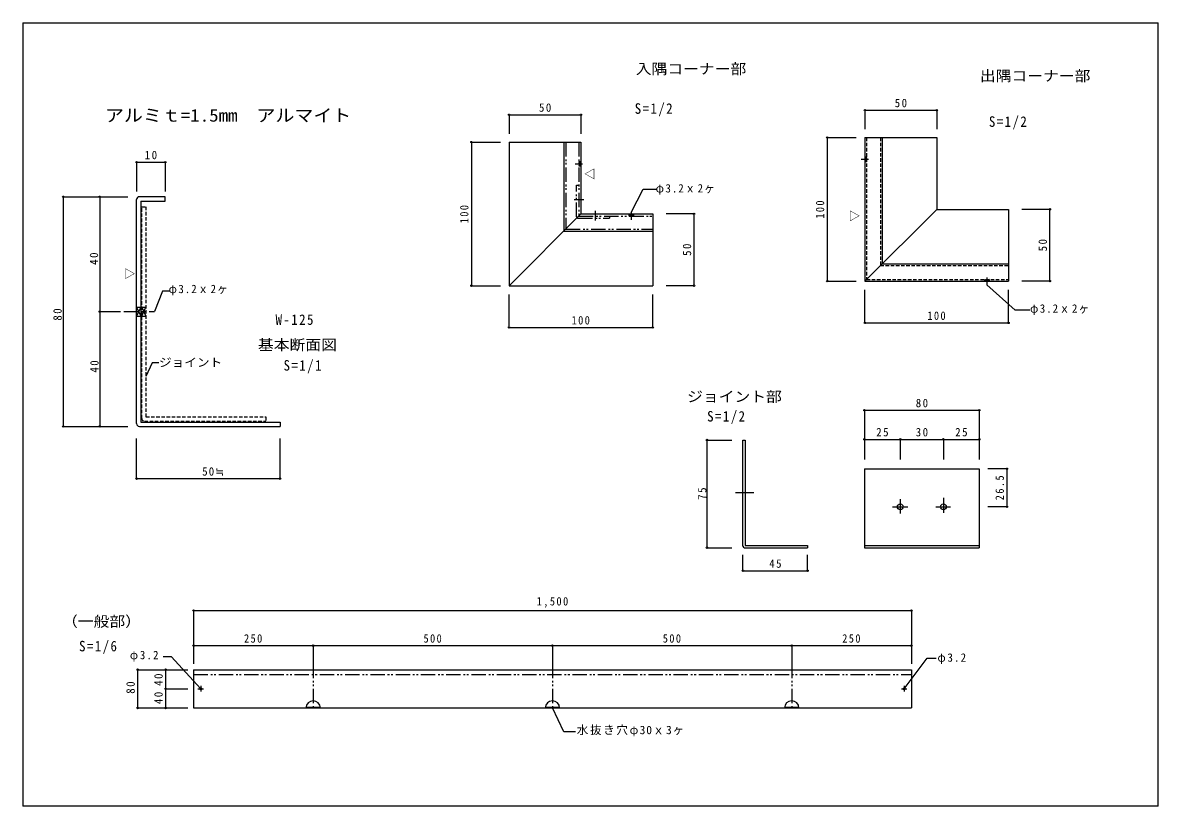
# Model space of a CAD drawing. Units: millimetres on the paper, with parts at other scales. Extents: x -197 to 198, y -139 to 134.
import ezdxf
from ezdxf.enums import TextEntityAlignment as Align

# ---------------------------------------------------------------- set-up
doc = ezdxf.new("R2010")
doc.units = ezdxf.units.MM
doc.header["$PDMODE"] = 32
doc.header["$PDSIZE"] = 0.5
doc.linetypes.add('DASHED1', pattern=[1.8, 1.2, -0.6])
doc.linetypes.add('DOUBLE_CHAIN1', pattern=[8.8, 5, -1, 0.6, -0.6, 0.6, -1])
doc.layers.add('0-0', color=7, linetype='Continuous')
doc.styles.add('ＭＳ 明朝', font='')
doc.styles.get('ＭＳ 明朝').set_extended_font_data('MS Mincho')

msp = doc.modelspace()

# ---------------------------------------------------------------- linework, layer by layer
at = {"layer": '0-0', "color": 6}
for p, q in [((-197.072, 133.95), (198.408, 133.95)), ((-197.072, 133.95), (-197.072, -138.963)), ((198.408, -138.963), (198.408, 133.95)), ((198.408, -138.963), (-197.072, -138.963))]:
    msp.add_line(p, q, dxfattribs=at)
at = {"layer": '0-0', "color": 4}
for p, q in [((96.241, 103.477), (121.241, 103.477)), ((96.241, 103.477), (96.241, 96.838)), ((121.241, 103.477), (121.241, 96.838)), ((-27.664, 101.888), (-2.664, 101.888)), ((-27.664, 101.888), (-27.664, 95.249)), ((-2.664, 101.888), (-2.664, 95.249)), ((-40.803, 92.348), (-40.803, 42.348)), ((-40.803, 92.348), (-30.669, 92.348)), ((83.103, 93.937), (83.103, 43.937)), ((83.103, 93.937), (93.236, 93.937)), ((-157.44, 85.367), (-147.44, 85.367)), ((-157.44, 85.367), (-157.44, 75.215)), ((-147.44, 85.367), (-147.44, 75.215)), ((-182.929, 73.328), (-170.224, 73.328)), ((-182.929, 73.328), (-182.929, -6.672)), ((-170.224, 73.328), (-160.484, 73.328)), ((-170.224, 73.328), (-170.224, 33.328)), ((36.768, 67.348), (26.984, 67.348)), ((36.768, 42.348), (36.768, 67.348)), ((160.673, 68.937), (150.89, 68.937)), ((160.673, 43.937), (160.673, 68.937)), ((83.103, 43.937), (93.236, 43.937)), ((160.673, 43.937), (150.89, 43.937)), ((-40.803, 42.348), (-30.669, 42.348)), ((36.768, 42.348), (26.984, 42.348)), ((96.241, 29.4), (96.241, 40.931)), ((146.241, 29.4), (146.241, 40.931)), ((-27.664, 27.811), (-27.664, 39.342)), ((22.336, 27.811), (22.336, 39.342)), ((-170.224, 33.328), (-163.025, 33.328)), ((-170.224, 33.328), (-170.224, -6.672)), ((-27.664, 27.811), (22.336, 27.811)), ((96.241, 29.4), (146.241, 29.4)), ((96.058, -1.023), (136.058, -1.023)), ((96.058, -1.023), (96.058, -11.157)), ((136.058, -1.023), (136.058, -11.157)), ((-182.929, -6.672), (-170.224, -6.672)), ((-170.224, -6.672), (-160.484, -6.672)), ((-157.44, -24.842), (-157.44, -10.865)), ((-107.44, -24.842), (-107.44, -10.865)), ((41.199, -11.394), (49.934, -11.394)), ((41.199, -11.394), (41.199, -48.894)), ((96.058, -11.157), (108.558, -11.157)), ((96.058, -11.157), (96.058, -18.145)), ((108.558, -11.157), (108.558, -18.145)), ((108.558, -11.157), (123.558, -11.157)), ((123.558, -11.157), (123.558, -18.145)), ((123.558, -11.157), (136.058, -11.157)), ((136.058, -11.157), (136.058, -18.145)), ((145.675, -21.394), (139.036, -21.394)), ((145.675, -21.394), (145.675, -34.644)), ((-157.44, -24.842), (-107.44, -24.842)), ((145.675, -34.644), (139.036, -34.644)), ((41.199, -48.894), (49.934, -48.894)), ((53.778, -56.93), (53.778, -51.34)), ((76.278, -56.93), (76.278, -51.34)), ((53.778, -56.93), (76.278, -56.93)), ((-137.581, -70.776), (112.419, -70.776)), ((-137.581, -70.776), (-137.581, -83.005)), ((112.419, -70.776), (112.419, -83.005)), ((-137.581, -83.005), (-95.915, -83.005)), ((-137.581, -83.005), (-137.581, -89.295)), ((-95.915, -83.005), (-95.915, -89.295)), ((-95.915, -83.005), (-12.581, -83.005)), ((-12.581, -83.005), (-12.581, -89.295)), ((-12.581, -83.005), (70.752, -83.005)), ((70.752, -83.005), (70.752, -89.295)), ((70.752, -83.005), (112.419, -83.005)), ((112.419, -83.005), (112.419, -89.295)), ((-157.089, -91.391), (-147.299, -91.391)), ((-157.089, -91.391), (-157.089, -104.725)), ((-147.299, -91.391), (-139.612, -91.391)), ((-147.299, -91.391), (-147.299, -98.058)), ((-147.299, -98.058), (-139.612, -98.058)), ((-147.299, -98.058), (-147.299, -104.725)), ((-157.089, -104.725), (-147.299, -104.725)), ((-147.299, -104.725), (-139.612, -104.725))]:
    msp.add_line(p, q, dxfattribs=at)
at = {"layer": '0-0', "linetype": 'DOUBLE_CHAIN1'}
for p, q in [((96.241, 87.237), (96.841, 87.237)), ((96.241, 87.237), (96.841, 85.637)), ((96.841, 87.237), (96.241, 85.637)), ((-4.7, 84.848), (-2.128, 84.848)), ((-3.414, 85.648), (-2.814, 85.648)), ((-3.414, 85.648), (-2.814, 84.048)), ((-2.814, 85.648), (-3.414, 84.048)), ((-3.414, 84.048), (-2.814, 84.048)), ((94.956, 86.437), (97.527, 86.437)), ((96.241, 85.637), (96.841, 85.637)), ((-4.164, 77.348), (-3.414, 77.348)), ((-4.164, 66.348), (-4.164, 77.348)), ((-4.977, 72.348), (-1.698, 72.348)), ((2.336, 68.454), (2.336, 65.035)), ((14.836, 67.883), (14.836, 65.312)), ((-3.664, 65.848), (7.336, 65.848)), ((7.336, 66.598), (7.336, 65.848)), ((14.036, 67.198), (14.036, 66.598)), ((14.036, 67.198), (15.636, 66.598)), ((15.636, 67.198), (14.036, 66.598)), ((15.636, 67.198), (15.636, 66.598)), ((137.941, 44.537), (137.941, 43.937)), ((137.941, 44.537), (139.541, 43.937)), ((139.541, 44.537), (137.941, 43.937)), ((138.741, 45.222), (138.741, 42.651)), ((139.541, 44.537), (139.541, 43.937)), ((-161.87, 33.328), (-151.21, 33.328)), ((-157.44, 34.928), (-155.94, 34.928)), ((-157.44, 34.928), (-155.94, 31.728)), ((-155.64, 31.728), (-154.14, 34.928)), ((-155.64, 34.928), (-154.14, 31.728)), ((-155.64, 34.928), (-154.14, 34.928)), ((-155.64, 31.728), (-154.14, 31.728)), ((-95.915, -89.295), (-95.915, -104.725)), ((-12.581, -89.295), (-12.581, -104.725)), ((70.752, -89.295), (70.752, -104.725)), ((-137.581, -93.058), (112.419, -93.058))]:
    msp.add_line(p, q, dxfattribs=at)
at = {"layer": '0-0', "color": 3}
for p, q in [((-157.44, -5.672), (-157.44, 72.328)), ((-147.44, 73.328), (-156.44, 73.328)), ((-155.94, 71.828), (-155.94, -5.172)), ((-27.664, 42.348), (-2.664, 67.348)), ((96.241, 43.937), (121.241, 68.937)), ((-156.44, -6.672), (-107.44, -6.672)), ((53.778, -48.394), (53.778, -11.394)), ((53.778, -11.394), (54.528, -11.394)), ((54.528, -11.394), (54.528, -48.144)), ((96.058, -21.394), (96.058, -48.894)), ((57.597, -29.769), (51.158, -29.769)), ((123.558, -31.522), (123.558, -36.743)), ((105.874, -34.644), (111.168, -34.644)), ((108.558, -31.957), (108.558, -36.961)), ((120.959, -34.644), (126.035, -34.644)), ((54.278, -48.894), (76.278, -48.894)), ((96.058, -48.144), (136.058, -48.144)), ((96.058, -48.894), (136.058, -48.894))]:
    msp.add_line(p, q, dxfattribs=at)
at = {"layer": '0-0', "linetype": 'DASHED1'}
for p, q in [((-155.64, 69.828), (-154.14, 69.828)), ((-155.64, -3.872), (-155.64, 69.828)), ((-154.14, 69.828), (-154.14, -3.372)), ((-154.14, -3.372), (-112.44, -3.372)), ((-112.44, -3.372), (-112.44, -4.872)), ((-154.64, -4.872), (-112.44, -4.872))]:
    msp.add_line(p, q, dxfattribs=at)
at = {"layer": '0-0'}
for p, q in [((109.919, -98.058), (117.9, -87.383)), ((117.9, -87.383), (121.071, -87.383)), ((-137.581, -91.391), (112.419, -91.391)), ((-137.581, -91.391), (-137.581, -104.725)), ((112.419, -91.391), (112.419, -104.725)), ((-136.037, -98.058), (-134.14, -98.058)), ((-135.081, -97.035), (-135.081, -98.932)), ((108.963, -98.058), (110.86, -98.058)), ((109.919, -97.035), (109.919, -98.932)), ((-137.581, -104.725), (112.419, -104.725)), ((-98.402, -104.475), (-93.427, -104.475)), ((-15.069, -104.475), (-10.094, -104.475)), ((-8.601, -113.074), (-12.581, -104.725)), ((68.264, -104.475), (73.239, -104.475)), ((-4.549, -113.074), (-8.601, -113.074))]:
    msp.add_line(p, q, dxfattribs=at)
at = {"layer": '0-0', "color": 3}
for points in [[(-27.664, 92.348), (-27.664, 42.348), (22.336, 42.348)], [(-27.664, 92.348), (-2.664, 92.348), (-2.664, 67.348), (22.336, 67.348), (22.336, 42.348)], [(-8.664, 92.348), (-8.664, 61.348), (22.336, 61.348)], [(96.241, 93.937), (96.241, 43.937), (146.241, 43.937)], [(96.241, 93.937), (121.241, 93.937), (121.241, 68.937), (146.241, 68.937), (146.241, 43.937)], [(102.241, 93.937), (102.241, 49.937), (146.241, 49.937)], [(-155.94, 71.828), (-147.44, 71.828), (-147.44, 73.328)], [(-155.94, -5.172), (-107.44, -5.172), (-107.44, -6.672)], [(96.058, -21.394), (136.058, -21.394), (136.058, -48.894)], [(54.528, -48.144), (76.278, -48.144), (76.278, -48.894)]]:
    msp.add_lwpolyline(points, dxfattribs=at)
at = {"layer": '0-0', "linetype": 'DOUBLE_CHAIN1'}
for points in [[(-7.914, 92.348), (-7.914, 62.098), (22.336, 62.098)], [(-3.414, 92.348), (-3.414, 66.598), (22.336, 66.598)], [(-155.94, 34.928), (-157.44, 31.728), (-155.94, 31.728)]]:
    msp.add_lwpolyline(points, dxfattribs=at)
at = {"layer": '0-0', "linetype": 'DASHED1'}
for points in [[(96.841, 93.937), (96.841, 44.537), (146.241, 44.537)], [(101.641, 93.937), (101.641, 49.337), (146.241, 49.337)]]:
    msp.add_lwpolyline(points, dxfattribs=at)
at = {"layer": '0-0'}
for points in [[(14.836, 67.883), (19.039, 75.925), (23.681, 75.925)], [(-145.956, 40.506), (-148.343, 40.506), (-151.21, 33.328)], [(153.702, 33.782), (148.54, 33.782), (138.741, 42.651)], [(-149.612, 15.454), (-152.019, 15.454), (-154.14, 10.73)], [(-148.173, -86.739), (-145.394, -86.739), (-135.081, -98.058)]]:
    msp.add_lwpolyline(points, dxfattribs=at)
at = {"layer": '0-0', "color": 3}
for centre in [(108.558, -34.644), (123.558, -34.644)]:
    msp.add_circle(centre, 1, dxfattribs=at)
at = {"layer": '0-0'}
for centre in [(-135.081, -98.058), (109.919, -98.058)]:
    msp.add_circle(centre, 0.333, dxfattribs=at)
at = {"layer": '0-0', "color": 3}
for centre, radius, start, end in [((-156.44, 72.328), 1, 90, 180), ((-156.44, -5.672), 1, 180, 270), ((54.278, -48.394), 0.5, 180, 270)]:
    msp.add_arc(centre, radius, start, end, dxfattribs=at)
at = {"layer": '0-0', "linetype": 'DOUBLE_CHAIN1'}
msp.add_arc((-3.664, 66.348), 0.5, 180, 270, dxfattribs=at)
at = {"layer": '0-0', "linetype": 'DASHED1'}
msp.add_arc((-154.64, -3.872), 1, 180, 270, dxfattribs=at)
at = {"layer": '0-0'}
for centre in [(-95.915, -104.725), (-12.581, -104.725), (70.752, -104.725)]:
    msp.add_arc(centre, 2.5, 0, 180, dxfattribs=at)
at = {"layer": '0-0', "color": 1}
for p in [(96.241, 103.477), (121.241, 103.477), (-27.664, 101.888), (-2.664, 101.888), (-40.803, 92.348), (83.103, 93.937), (-157.44, 85.367), (-147.44, 85.367), (-182.929, 73.328), (-170.224, 73.328), (36.768, 67.348), (160.673, 68.937), (83.103, 43.937), (160.673, 43.937), (-40.803, 42.348), (36.768, 42.348), (-170.224, 33.328), (-27.664, 27.811), (22.336, 27.811), (96.241, 29.4), (146.241, 29.4), (96.058, -1.023), (136.058, -1.023), (-182.929, -6.672), (-170.224, -6.672), (41.199, -11.394), (96.058, -11.157), (108.558, -11.157), (123.558, -11.157), (136.058, -11.157), (145.675, -21.394), (-157.44, -24.842), (-107.44, -24.842), (145.675, -34.644), (41.199, -48.894), (53.778, -56.93), (76.278, -56.93), (-137.581, -70.776), (112.419, -70.776), (-137.581, -83.005), (-95.915, -83.005), (-12.581, -83.005), (70.752, -83.005), (112.419, -83.005), (-157.089, -91.391), (-147.299, -91.391), (-147.299, -98.058), (-157.089, -104.725), (-147.299, -104.725)]:
    msp.add_point(p, dxfattribs=at)

# ---------------------------------------------------------------- texts
at = {"layer": '0-0', "color": 3, "style": 'ＭＳ 明朝', "width": 1.1}
for s, height, p in [('入隅コーナー部', 3.666, (16.423, 114.958)), ('出隅コーナー部', 3.666, (136.273, 112.512)), ('アルミｔ=1.5mm\u3000アルマイト', 4.399, (-168.41, 98.172)), ('基本断面図', 3.666, (-115.152, 18.83)), ('ジョイント部', 3.666, (34.297, 0.789)), ('（一般部）', 3.666, (-183.39, -77.506))]:
    msp.add_text(s, height=height, dxfattribs=at).set_placement(p, align=Align.BOTTOM_LEFT)
at = {"layer": '0-0', "style": 'ＭＳ 明朝'}
for rotation, p in [(270, (-1.982, 83.306)), (90, (94.983, 64.692)), (90, (-157.432, 44.554))]:
    msp.add_text('▽', height=2.933, rotation=rotation, dxfattribs=at).set_placement(p, align=Align.BOTTOM_LEFT)
at = {"layer": '0-0', "style": 'ＭＳ 明朝', "width": 1.1}
msp.add_text('ジョイント', height=2.933, dxfattribs=at).set_placement((-149.601, 13.265), align=Align.BOTTOM_LEFT)
at = {"layer": '0-0', "char_height": 2.933, "attachment_point": 7, "style": 'ＭＳ 明朝'}
for s, insert in [('\\T1.27;\\W0.95;50', (106.616, 104.477)), ('\\T1.27;\\W0.95;50', (-17.289, 102.888)), ('\\T1.27;\\W0.95;10', (-154.565, 86.367)), ('\\T1.18;\\W0.95;φ3.2ｘ2ヶ', (23.375, 74.019)), ('\\T1.18;\\W0.95;φ3.2ｘ2ヶ', (-146.25, 38.963)), ('\\T1.18;\\W0.95;φ3.2ｘ2ヶ', (153.744, 32.146)), ('\\T1.27;\\W0.9;100', (-5.914, 28.811)), ('\\T1.27;\\W0.9;100', (117.991, 30.4)), ('\\T1.27;\\W0.95;80', (113.933, -0.023)), ('\\T1.27;\\W0.95;25', (100.183, -10.157)), ('\\T1.27;\\W0.95;30', (113.933, -10.157)), ('\\T1.27;\\W0.95;25', (127.683, -10.157)), ('\\T1.2;\\W0.95;50≒', (-134.565, -23.842)), ('\\T1.27;\\W0.95;45', (62.903, -55.93)), ('\\T1.28;\\W0.9;1,500', (-18.081, -69.776)), ('\\T1.27;\\W0.9;250', (-119.998, -82.005)), ('\\T1.27;\\W0.9;500', (-57.498, -82.005)), ('\\T1.27;\\W0.9;500', (25.835, -82.005)), ('\\T1.27;\\W0.9;250', (88.335, -82.005)), ('\\T1.21;\\W0.95;φ3.2', (-159.759, -88.538)), ('\\T1.21;\\W0.95;φ3.2', (121.502, -89.418)), ('\\T1.15;水抜き穴φ30ｘ3ヶ', (-4.104, -114.642))]:
    msp.add_mtext(s, dxfattribs=dict(at, insert=insert))
at = {"layer": '0-0', "color": 3, "char_height": 3.666, "attachment_point": 7, "style": 'ＭＳ 明朝'}
for s, insert in [('\\T1.22;\\W0.9;S=1/2', (16.073, 101.331)), ('\\T1.22;\\W0.9;S=1/2', (139.418, 96.789)), ('\\T1.22;\\W0.9;W-125', (-109.018, 28.652)), ('\\T1.22;\\W0.9;S=1/1', (-106.223, 11.88)), ('\\T1.22;\\W0.9;S=1/2', (41.285, -5.85)), ('\\T1.22;\\W0.9;S=1/6', (-177.45, -85.892))]:
    msp.add_mtext(s, dxfattribs=dict(at, insert=insert))
at = {"layer": '0-0', "char_height": 2.933, "attachment_point": 7, "rotation": 90, "style": 'ＭＳ 明朝'}
for s, insert in [('\\T1.27;\\W0.9;100', (82.103, 65.687)), ('\\T1.27;\\W0.9;100', (-41.803, 64.098)), ('\\T1.27;\\W0.95;50', (35.768, 52.723)), ('\\T1.27;\\W0.95;50', (159.673, 54.312)), ('\\T1.27;\\W0.95;40', (-170.763, 49.621)), ('\\T1.27;\\W0.95;80', (-183.452, 30.166)), ('\\T1.27;\\W0.95;40', (-170.594, 12.064)), ('\\T1.28;\\W0.9;26.5', (144.675, -32.394)), ('\\T1.27;\\W0.95;75', (41.066, -32.205)), ('\\T1.27;\\W0.95;40', (-148.279, -97.012)), ('\\T1.27;\\W0.95;80', (-158.014, -99.766)), ('\\T1.27;\\W0.95;40', (-148.279, -103.373))]:
    msp.add_mtext(s, dxfattribs=dict(at, insert=insert))

doc.saveas('drawing.dxf')
